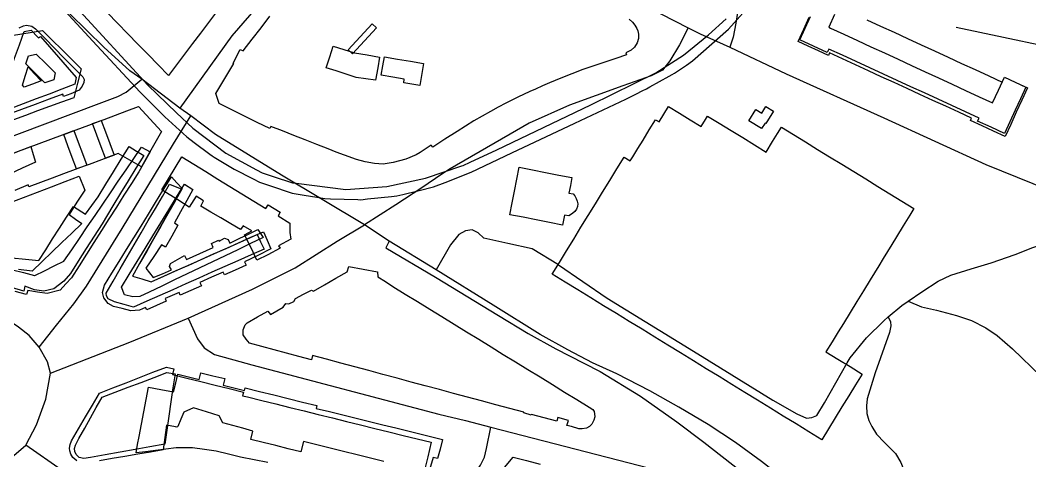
# Model space of a CAD drawing. Header units: metres. Extents: x 2534007 to 2539113, y 1151834 to 1154458.
# Drawn here: x 2538502.9 to 2538836.8, y 1152293.5 to 1152439.2 of the extents above; entities that cross this region are included whole.
import ezdxf

# ---------------------------------------------------------------- set-up
doc = ezdxf.new("R2010")
doc.units = ezdxf.units.M
for name, color, linetype in [('Buildings', 7, 'Continuous'), ('Rail', 7, 'Continuous'), ('Roads', 7, 'Continuous')]:
    doc.layers.add(name, color=color, linetype=linetype)

msp = doc.modelspace()

# ---------------------------------------------------------------- linework, layer by layer
at = {"layer": 'Buildings'}
for points in [[(2538567.824, 1152441.981), (2538565.165, 1152438.483), (2538562.506, 1152434.986), (2538559.847, 1152431.488), (2538557.187, 1152427.99), (2538554.528, 1152424.493), (2538551.869, 1152420.995), (2538548.51, 1152424.443), (2538545.15, 1152427.891), (2538541.791, 1152431.338), (2538538.432, 1152434.786), (2538535.072, 1152438.234), (2538531.713, 1152441.682)], [(2538704.285, 1152439.568), (2538705.398, 1152438.606), (2538706.176, 1152437.603), (2538706.83, 1152436.53), (2538707.166, 1152435.673), (2538707.393, 1152434.578), (2538707.315, 1152433.229), (2538706.874, 1152431.759), (2538705.991, 1152430.324), (2538704.96, 1152429.38), (2538703.383, 1152428.573), (2538703.137, 1152428.496), (2538703.433, 1152427.745), (2538699.825, 1152426.555), (2538696.218, 1152425.365), (2538692.611, 1152424.175), (2538689.003, 1152422.985), (2538685.312, 1152421.513), (2538681.62, 1152420.04), (2538677.929, 1152418.568), (2538675.637, 1152417.517), (2538673.345, 1152416.466), (2538671.44, 1152415.664), (2538667.442, 1152413.752), (2538663.443, 1152411.839), (2538660.936, 1152410.453), (2538658.43, 1152409.066), (2538655.641, 1152407.49), (2538652.851, 1152405.913), (2538650.11, 1152404.193), (2538647.368, 1152402.474), (2538643.34, 1152399.888), (2538639.311, 1152397.301), (2538638.815, 1152397.915), (2538635.143, 1152395.473), (2538633.868, 1152394.705), (2538630.354, 1152393.265), (2538626.166, 1152392.185), (2538622.936, 1152391.68), (2538620.02, 1152391.898), (2538616.904, 1152392.411), (2538614.144, 1152393.159), (2538610.079, 1152394.563), (2538607.407, 1152395.617), (2538604.734, 1152396.671), (2538600.949, 1152398.157), (2538597.164, 1152399.642), (2538593.38, 1152401.128), (2538589.595, 1152402.613), (2538585.81, 1152404.099), (2538585.448, 1152403.37), (2538581.252, 1152405.457), (2538577.057, 1152407.543), (2538572.861, 1152409.629), (2538568.665, 1152411.716), (2538567.531, 1152415.026), (2538569.515, 1152418.31), (2538571.5, 1152421.593), (2538573.484, 1152424.877), (2538573.296, 1152424.971), (2538574.447, 1152427.289), (2538575.599, 1152429.606), (2538576.594, 1152429.134), (2538579.551, 1152432.933), (2538582.509, 1152436.732), (2538585.466, 1152440.531)], [(2538772.201, 1152441.115), (2538770.271, 1152436.918), (2538770.835, 1152436.661), (2538770.835, 1152436.661), (2538775.305, 1152434.595), (2538779.776, 1152432.53), (2538784.246, 1152430.464), (2538788.717, 1152428.398), (2538793.187, 1152426.333), (2538797.658, 1152424.267), (2538802.128, 1152422.201), (2538806.598, 1152420.136), (2538811.069, 1152418.07), (2538815.539, 1152416.004), (2538820.01, 1152413.939), (2538824.48, 1152411.873), (2538826.433, 1152416.122), (2538828.386, 1152420.371), (2538832.201, 1152418.618), (2538836.016, 1152416.865), (2538834.165, 1152412.837), (2538832.313, 1152408.809), (2538830.462, 1152404.781), (2538828.61, 1152400.753), (2538824.789, 1152402.509), (2538820.969, 1152404.265), (2538817.148, 1152406.021), (2538817.521, 1152406.834), (2538813.254, 1152408.795), (2538808.987, 1152410.757), (2538804.72, 1152412.718), (2538800.453, 1152414.679), (2538796.186, 1152416.641), (2538791.919, 1152418.602), (2538787.652, 1152420.564), (2538783.385, 1152422.525), (2538779.118, 1152424.486), (2538774.851, 1152426.448), (2538770.584, 1152428.409), (2538770.21, 1152427.596), (2538766.853, 1152429.139), (2538763.495, 1152430.683), (2538760.138, 1152432.226), (2538761.99, 1152436.254), (2538763.841, 1152440.283)], [(2538782.918, 1152439.365), (2538787.392, 1152437.307), (2538791.866, 1152435.25), (2538796.341, 1152433.193), (2538800.815, 1152431.136), (2538805.289, 1152429.079), (2538809.764, 1152427.022), (2538814.238, 1152424.965), (2538818.712, 1152422.907), (2538823.187, 1152420.85), (2538827.661, 1152418.793), (2538828.386, 1152420.371), (2538831.921, 1152418.747), (2538835.455, 1152417.123), (2538833.691, 1152413.285), (2538831.927, 1152409.448), (2538830.163, 1152405.611), (2538828.399, 1152401.773), (2538823.963, 1152403.812), (2538819.526, 1152405.851), (2538819.993, 1152406.865), (2538815.476, 1152408.941), (2538810.96, 1152411.017), (2538806.443, 1152413.093), (2538801.926, 1152415.169), (2538797.41, 1152417.245), (2538792.893, 1152419.321), (2538788.377, 1152421.397), (2538783.86, 1152423.473), (2538779.343, 1152425.549), (2538774.827, 1152427.625), (2538770.31, 1152429.701), (2538769.805, 1152428.604), (2538765.274, 1152430.687), (2538760.743, 1152432.77), (2538762.511, 1152436.616), (2538764.278, 1152440.462)], [(2538502.554, 1152436.754), (2538503.955, 1152437.429), (2538504.92, 1152437.6), (2538506.674, 1152437.245), (2538507.941, 1152436.34), (2538511.068, 1152433.167), (2538514.195, 1152429.994), (2538517.322, 1152426.822), (2538520.449, 1152423.649), (2538523.576, 1152420.476), (2538523.979, 1152419.591), (2538523.87, 1152418.634), (2538523.394, 1152417.409), (2538522.328, 1152416.13), (2538519.659, 1152414.86), (2538519.659, 1152414.86), (2538517.18, 1152414.005), (2538516.944, 1152414.779), (2538512.39, 1152413.087), (2538507.836, 1152411.395), (2538503.282, 1152409.703), (2538498.728, 1152408.011)], [(2538500.036, 1152434.175), (2538503.45, 1152434.736), (2538506.865, 1152435.298), (2538510.279, 1152435.859), (2538513.453, 1152432.693), (2538516.627, 1152429.528), (2538519.801, 1152426.362), (2538522.975, 1152423.196), (2538521.772, 1152418.405), (2538520.568, 1152413.614), (2538520.568, 1152413.614), (2538516.575, 1152412.152), (2538512.582, 1152410.689), (2538508.59, 1152409.227), (2538504.597, 1152407.764), (2538500.604, 1152406.302)], [(2538501.474, 1152395.609), (2538505.308, 1152397.035), (2538509.143, 1152398.461), (2538512.977, 1152399.886), (2538516.812, 1152401.312), (2538520.646, 1152402.738), (2538522.064, 1152398.924), (2538523.483, 1152395.109), (2538524.901, 1152391.295), (2538524.901, 1152391.295), (2538521.067, 1152389.869), (2538517.232, 1152388.443), (2538513.398, 1152387.018), (2538509.563, 1152385.592), (2538505.729, 1152384.166), (2538505.505, 1152384.765), (2538501.1, 1152382.883)], [(2538500.069, 1152395.086), (2538503.199, 1152396.251), (2538506.329, 1152397.415), (2538507.145, 1152394.87), (2538507.96, 1152392.325), (2538503.506, 1152390.269), (2538499.052, 1152388.213)], [(2538500.123, 1152360.682), (2538504.566, 1152360.217), (2538509.01, 1152359.751), (2538511.298, 1152363.323), (2538513.586, 1152366.896), (2538515.873, 1152370.468), (2538518.161, 1152374.041), (2538520.449, 1152377.613), (2538524.424, 1152375.065), (2538526.53, 1152377.929), (2538528.636, 1152380.793), (2538531.194, 1152384.96), (2538533.752, 1152389.127), (2538536.311, 1152393.293), (2538538.869, 1152397.46), (2538541.29, 1152395.974), (2538543.71, 1152394.488), (2538541.153, 1152390.323), (2538538.597, 1152386.159), (2538536.04, 1152381.994), (2538533.483, 1152377.829), (2538531.704, 1152374.833), (2538529.924, 1152371.836), (2538527.311, 1152367.756), (2538524.697, 1152363.675), (2538522.084, 1152359.594), (2538519.471, 1152355.514), (2538517.338, 1152352.878), (2538513.996, 1152350.429), (2538510.713, 1152349.648), (2538507.635, 1152350.098), (2538504.369, 1152351.244), (2538504.038, 1152349.665), (2538499.945, 1152350.838)], [(2538500.269, 1152356.655), (2538503.927, 1152355.741), (2538507.586, 1152354.826), (2538507.586, 1152354.826), (2538507.666, 1152354.805), (2538510.889, 1152356.38), (2538514.111, 1152357.956), (2538517.334, 1152359.531), (2538519.902, 1152363.306), (2538522.47, 1152367.081), (2538525.038, 1152370.856), (2538527.606, 1152374.631), (2538530.174, 1152378.406), (2538532.741, 1152382.181), (2538535.309, 1152385.956), (2538537.877, 1152389.731), (2538540.445, 1152393.506), (2538543.013, 1152397.281), (2538545.81, 1152395.716), (2538543.972, 1152392.43), (2538542.133, 1152389.144), (2538539.656, 1152385.246), (2538537.178, 1152381.349), (2538534.701, 1152377.451), (2538532.223, 1152373.554), (2538529.746, 1152369.656), (2538527.268, 1152365.759), (2538524.791, 1152361.861), (2538522.313, 1152357.964), (2538519.836, 1152354.066), (2538517.946, 1152352.016), (2538516.056, 1152349.965), (2538511.833, 1152348.884), (2538508.637, 1152349.335), (2538505.441, 1152349.785), (2538504.986, 1152348.478), (2538501.219, 1152349.472)], [(2538499.376, 1152378.785), (2538503.979, 1152380.57), (2538508.582, 1152382.355), (2538513.185, 1152384.141), (2538517.787, 1152385.926), (2538522.39, 1152387.711), (2538524.195, 1152383.058), (2538521.636, 1152379.005), (2538519.076, 1152374.951), (2538521.135, 1152373.471), (2538523.194, 1152371.99), (2538523.194, 1152371.99), (2538519.923, 1152368.842), (2538516.652, 1152365.694), (2538513.381, 1152362.547), (2538510.11, 1152359.399), (2538506.839, 1152356.251), (2538502.3, 1152356.813)], [(2538521.55, 1152293.45), (2538520.25, 1152294.55), (2538519.6, 1152295.65), (2538519.25, 1152296.85), (2538519.2, 1152297.7), (2538519.4, 1152298.95), (2538519.85, 1152300.15), (2538522.163, 1152304.088), (2538524.475, 1152308.025), (2538526.788, 1152311.963), (2538529.1, 1152315.9), (2538533.521, 1152317.619), (2538537.942, 1152319.338), (2538542.363, 1152321.058), (2538546.784, 1152322.777), (2538551.205, 1152324.496), (2538553.694, 1152323.883), (2538553.231, 1152322.009), (2538557.926, 1152320.852), (2538562.621, 1152319.695), (2538567.316, 1152318.537), (2538572.011, 1152317.38), (2538576.706, 1152316.223), (2538576.401, 1152315.023), (2538578.053, 1152314.619), (2538578.053, 1152314.619), (2538582.728, 1152313.465), (2538587.403, 1152312.311), (2538592.078, 1152311.158), (2538596.753, 1152310.004), (2538601.428, 1152308.85), (2538606.103, 1152307.696), (2538610.779, 1152306.543), (2538615.454, 1152305.389), (2538620.129, 1152304.235), (2538624.804, 1152303.081), (2538629.479, 1152301.928), (2538634.154, 1152300.774), (2538638.829, 1152299.62), (2538637.644, 1152294.818), (2538636.459, 1152290.016)], [(2538584.768, 1152292.996), (2538580.246, 1152293.84), (2538575.724, 1152294.684), (2538571.704, 1152295.665), (2538567.684, 1152296.645), (2538563.768, 1152297.238), (2538559.851, 1152297.831), (2538557.174, 1152297.825), (2538554.496, 1152297.819), (2538551.082, 1152297.371), (2538547.668, 1152296.923), (2538544.254, 1152296.475), (2538541.223, 1152296.176), (2538541.708, 1152298.857), (2538542.193, 1152301.538), (2538542.956, 1152305.629), (2538543.719, 1152309.719), (2538544.483, 1152313.809), (2538545.246, 1152317.9), (2538549.431, 1152317.12), (2538553.615, 1152316.339), (2538554.333, 1152319.249), (2538555.051, 1152322.159), (2538558.576, 1152321.289), (2538562.101, 1152320.419), (2538562.649, 1152322.639), (2538566.6, 1152321.665), (2538570.55, 1152320.69), (2538570.55, 1152320.69), (2538570.003, 1152318.47), (2538573.542, 1152317.597), (2538577.081, 1152316.723), (2538577.304, 1152317.625), (2538582.047, 1152316.455), (2538586.791, 1152315.284), (2538591.534, 1152314.114), (2538596.278, 1152312.943), (2538601.021, 1152311.773), (2538600.796, 1152310.861), (2538605.188, 1152309.777), (2538609.581, 1152308.694), (2538613.973, 1152307.61), (2538618.366, 1152306.527), (2538622.758, 1152305.443), (2538627.151, 1152304.36), (2538631.543, 1152303.276), (2538635.936, 1152302.193), (2538640.328, 1152301.109), (2538642.084, 1152300.675), (2538642.561, 1152300.558), (2538641.743, 1152297.391), (2538640.924, 1152294.224), (2538639.408, 1152294.585), (2538638.279, 1152290.557)], [(2538623.149, 1152293.3), (2538618.713, 1152294.395), (2538614.276, 1152295.49), (2538609.84, 1152296.585), (2538605.403, 1152297.679), (2538600.967, 1152298.774), (2538596.53, 1152299.869), (2538595.693, 1152296.474), (2538591.546, 1152297.498), (2538587.398, 1152298.521), (2538583.251, 1152299.545), (2538579.103, 1152300.568), (2538579.791, 1152303.36), (2538576.498, 1152304.262), (2538573.204, 1152305.164), (2538569.911, 1152306.066), (2538568.723, 1152308.373), (2538564.442, 1152309.717), (2538560.161, 1152311.061), (2538557.02, 1152309.603), (2538556.027, 1152307.249), (2538555.033, 1152304.895), (2538554.935, 1152304.778), (2538554.573, 1152304.644), (2538554.263, 1152304.688), (2538551.235, 1152305.305), (2538550.71, 1152301.225), (2538550.185, 1152297.144), (2538545.963, 1152296.412), (2538541.74, 1152295.679), (2538537.518, 1152294.947), (2538533.295, 1152294.215), (2538529.073, 1152293.482)], [(2538663.089, 1152291.24), (2538665.868, 1152294.72), (2538670.335, 1152293.578), (2538674.802, 1152292.436)]]:
    msp.add_lwpolyline(points, dxfattribs=at)
for points in [[(2538611.295, 1152429.496), (2538613.937, 1152432.346), (2538616.578, 1152435.196), (2538619.22, 1152438.046), (2538620.716, 1152436.735), (2538618.062, 1152433.872), (2538615.407, 1152431.008), (2538612.753, 1152428.145), (2538611.295, 1152429.496)], [(2538508.668, 1152433.67), (2538508.919, 1152433.399), (2538509.565, 1152433.885), (2538512.527, 1152430.478), (2538515.49, 1152427.07), (2538518.452, 1152423.663), (2538521.414, 1152420.255), (2538520.959, 1152418.079), (2538516.676, 1152416.455), (2538512.393, 1152414.832), (2538508.11, 1152413.208), (2538503.827, 1152411.585), (2538499.544, 1152409.961), (2538496.328, 1152413.385), (2538497.893, 1152417.81), (2538499.459, 1152422.235), (2538501.024, 1152426.661), (2538502.59, 1152431.086), (2538504.155, 1152435.511), (2538506.514, 1152435.944), (2538508.668, 1152433.67)], [(2538621.11, 1152423.511), (2538620.4, 1152419.432), (2538617.171, 1152419.882), (2538613.941, 1152420.332), (2538610.652, 1152421.389), (2538607.363, 1152422.445), (2538604.074, 1152423.502), (2538605.243, 1152427.091), (2538606.411, 1152430.679), (2538609.946, 1152429.58), (2538613.48, 1152428.48), (2538617.599, 1152427.761), (2538621.718, 1152427.041), (2538621.11, 1152423.511)], [(2538513.966, 1152419.511), (2538510.966, 1152418.534), (2538507.828, 1152421.69), (2538504.69, 1152424.846), (2538505.578, 1152427.496), (2538508.175, 1152427.994), (2538511.297, 1152424.904), (2538514.418, 1152421.814), (2538513.966, 1152419.511)], [(2538635.113, 1152418.294), (2538635.003, 1152417.664), (2538632.351, 1152418.117), (2538629.7, 1152418.57), (2538629.906, 1152419.775), (2538626.101, 1152420.425), (2538622.296, 1152421.075), (2538622.813, 1152424.099), (2538623.329, 1152427.123), (2538627.634, 1152426.387), (2538631.938, 1152425.652), (2538636.243, 1152424.916), (2538635.678, 1152421.605), (2538635.113, 1152418.294)], [(2538509.793, 1152419.135), (2538506.98, 1152418.093), (2538504.166, 1152417.051), (2538503.611, 1152417.703), (2538504.55, 1152420.784), (2538505.488, 1152423.864), (2538507.641, 1152421.5), (2538509.793, 1152419.135)], [(2538549.591, 1152402.479), (2538547.406, 1152398.572), (2538545.22, 1152394.666), (2538543.035, 1152390.759), (2538539.123, 1152392.944), (2538535.211, 1152395.129), (2538531.054, 1152393.583), (2538529.636, 1152397.397), (2538528.217, 1152401.211), (2538526.799, 1152405.025), (2538530.593, 1152406.435), (2538534.387, 1152407.846), (2538538.18, 1152409.256), (2538541.974, 1152410.666), (2538544.513, 1152407.937), (2538547.052, 1152405.208), (2538549.591, 1152402.479)], [(2538717.331, 1152410.648), (2538720.912, 1152408.447), (2538724.493, 1152406.247), (2538728.074, 1152404.046), (2538729.525, 1152406.409), (2538730.216, 1152407.533), (2538734.089, 1152405.153), (2538737.962, 1152402.774), (2538741.835, 1152400.394), (2538745.708, 1152398.015), (2538749.581, 1152395.635), (2538751.7, 1152399.084), (2538753.321, 1152401.721), (2538754.643, 1152403.873), (2538758.627, 1152401.425), (2538762.61, 1152398.978), (2538766.594, 1152396.53), (2538770.578, 1152394.082), (2538774.562, 1152391.634), (2538778.545, 1152389.187), (2538782.529, 1152386.739), (2538786.513, 1152384.291), (2538790.497, 1152381.843), (2538794.48, 1152379.396), (2538798.464, 1152376.948), (2538797.143, 1152374.796), (2538794.927, 1152371.191), (2538792.711, 1152367.585), (2538791.186, 1152365.103), (2538789.753, 1152362.771), (2538788.32, 1152360.438), (2538786.793, 1152357.953), (2538785.368, 1152355.634), (2538783.943, 1152353.314), (2538781.744, 1152349.735), (2538779.544, 1152346.155), (2538777.333, 1152342.556), (2538775.121, 1152338.956), (2538773.395, 1152336.148), (2538771.372, 1152332.855), (2538769.348, 1152329.561), (2538773.339, 1152327.109), (2538777.329, 1152324.658), (2538781.32, 1152322.206), (2538779.095, 1152318.584), (2538776.87, 1152314.963), (2538774.645, 1152311.341), (2538772.419, 1152307.719), (2538770.194, 1152304.098), (2538767.969, 1152300.476), (2538763.724, 1152303.084), (2538759.479, 1152305.693), (2538755.233, 1152308.301), (2538750.988, 1152310.909), (2538746.743, 1152313.518), (2538742.498, 1152316.126), (2538738.253, 1152318.734), (2538734.007, 1152321.343), (2538729.762, 1152323.951), (2538725.517, 1152326.559), (2538721.272, 1152329.168), (2538717.027, 1152331.776), (2538712.782, 1152334.384), (2538708.536, 1152336.993), (2538704.291, 1152339.601), (2538700.046, 1152342.209), (2538695.801, 1152344.818), (2538691.556, 1152347.426), (2538687.31, 1152350.034), (2538683.065, 1152352.643), (2538678.82, 1152355.251), (2538681.199, 1152359.122), (2538683.577, 1152362.994), (2538685.956, 1152366.865), (2538688.334, 1152370.736), (2538690.713, 1152374.608), (2538693.092, 1152378.479), (2538695.47, 1152382.35), (2538697.849, 1152386.221), (2538700.227, 1152390.093), (2538702.606, 1152393.964), (2538704.643, 1152392.713), (2538705.486, 1152394.088), (2538707.181, 1152396.846), (2538708.876, 1152399.604), (2538710.939, 1152402.961), (2538713.001, 1152406.319), (2538713.235, 1152406.179), (2538714.218, 1152405.579), (2538715.774, 1152408.114), (2538717.331, 1152410.648)], [(2538752.008, 1152409.2), (2538749.464, 1152405.061), (2538749.216, 1152405.214), (2538748.089, 1152403.379), (2538743.895, 1152405.955), (2538746.201, 1152409.708), (2538748.144, 1152408.514), (2538749.509, 1152410.735), (2538752.008, 1152409.2)], [(2538533.924, 1152394.65), (2538529.782, 1152393.11), (2538525.64, 1152391.569), (2538521.498, 1152390.029), (2538520.08, 1152393.843), (2538518.661, 1152397.657), (2538517.243, 1152401.471), (2538521.385, 1152403.012), (2538525.527, 1152404.552), (2538529.669, 1152406.093), (2538531.087, 1152402.279), (2538532.506, 1152398.464), (2538533.924, 1152394.65)], [(2538556.343, 1152394.025), (2538560.316, 1152391.586), (2538564.289, 1152389.147), (2538568.262, 1152386.708), (2538572.236, 1152384.27), (2538576.209, 1152381.831), (2538580.182, 1152379.392), (2538584.155, 1152376.953), (2538584.918, 1152378.194), (2538588.898, 1152375.751), (2538588.135, 1152374.509), (2538591.991, 1152372.143), (2538592.085, 1152369.055), (2538592.384, 1152366.87), (2538588.254, 1152364.6), (2538588.874, 1152363.825), (2538584.746, 1152361.596), (2538581.144, 1152359.853), (2538579.21, 1152363.964), (2538576.999, 1152368.223), (2538579.448, 1152369.573), (2538576.648, 1152371.253), (2538575.765, 1152369.969), (2538572.475, 1152371.902), (2538569.186, 1152373.835), (2538565.896, 1152375.768), (2538562.606, 1152377.701), (2538563.533, 1152379.493), (2538561.02, 1152380.995), (2538558.703, 1152377.413), (2538554.971, 1152379.783), (2538551.238, 1152382.153), (2538549.659, 1152383.136), (2538551.887, 1152386.766), (2538554.115, 1152390.395), (2538556.343, 1152394.025)], [(2538684.895, 1152374.845), (2538684.301, 1152374.516), (2538682.885, 1152374.793), (2538682.236, 1152371.484), (2538677.881, 1152372.338), (2538673.526, 1152373.193), (2538669.17, 1152374.047), (2538664.815, 1152374.901), (2538665.585, 1152378.824), (2538666.355, 1152382.748), (2538667.124, 1152386.671), (2538667.894, 1152390.594), (2538672.25, 1152389.74), (2538676.605, 1152388.885), (2538680.961, 1152388.031), (2538685.316, 1152387.176), (2538684.815, 1152384.62), (2538684.314, 1152382.064), (2538685.739, 1152381.785), (2538686.268, 1152381.183), (2538686.769, 1152380.24), (2538687.129, 1152379.37), (2538687.256, 1152378.483), (2538687.156, 1152377.586), (2538686.839, 1152376.746), (2538686.275, 1152375.97), (2538685.599, 1152375.394), (2538684.895, 1152374.845)], [(2538546.178, 1152352.753), (2538546.234, 1152352.728), (2538550.351, 1152354.567), (2538554.468, 1152356.405), (2538558.585, 1152358.244), (2538562.702, 1152360.082), (2538566.82, 1152361.921), (2538570.937, 1152363.759), (2538575.054, 1152365.598), (2538579.171, 1152367.436), (2538583.288, 1152369.275), (2538584.539, 1152366.459), (2538585.79, 1152363.643), (2538581.441, 1152361.454), (2538577.091, 1152359.266), (2538577.563, 1152358.205), (2538573.984, 1152356.616), (2538570.404, 1152355.026), (2538570.001, 1152355.933), (2538566.164, 1152354.228), (2538562.326, 1152352.523), (2538562.819, 1152351.413), (2538559.316, 1152349.857), (2538555.813, 1152348.3), (2538555.408, 1152349.213), (2538553.097, 1152348.186), (2538550.786, 1152347.159), (2538551.184, 1152346.264), (2538547.952, 1152344.829), (2538544.719, 1152343.393), (2538544.359, 1152344.203), (2538542.274, 1152343.278), (2538539.508, 1152343.133), (2538536.638, 1152343.863), (2538533.768, 1152344.593), (2538531.959, 1152345.578), (2538530.53, 1152347.413), (2538530.118, 1152349.223), (2538530.73, 1152351.638), (2538533.149, 1152355.543), (2538535.569, 1152359.447), (2538537.988, 1152363.352), (2538540.408, 1152367.256), (2538542.827, 1152371.161), (2538545.246, 1152375.065), (2538547.666, 1152378.97), (2538550.085, 1152382.874), (2538551.48, 1152385.149), (2538552.876, 1152387.423), (2538554.652, 1152385.504), (2538556.428, 1152383.584), (2538554.082, 1152379.448), (2538551.736, 1152375.312), (2538549.39, 1152371.176), (2538547.043, 1152367.039), (2538544.697, 1152362.903), (2538542.351, 1152358.767), (2538540.005, 1152354.631), (2538543.092, 1152353.692), (2538546.178, 1152352.753)], [(2538546.178, 1152352.753), (2538546.234, 1152352.728), (2538550.603, 1152354.679), (2538554.973, 1152356.631), (2538559.342, 1152358.582), (2538563.711, 1152360.534), (2538568.08, 1152362.485), (2538572.45, 1152364.436), (2538576.819, 1152366.388), (2538581.188, 1152368.339), (2538582.355, 1152365.927), (2538583.523, 1152363.515), (2538579.209, 1152361.599), (2538574.895, 1152359.682), (2538570.581, 1152357.766), (2538566.267, 1152355.849), (2538561.953, 1152353.933), (2538557.639, 1152352.017), (2538553.325, 1152350.1), (2538549.011, 1152348.184), (2538544.697, 1152346.267), (2538540.383, 1152344.351), (2538537.196, 1152345.218), (2538534.008, 1152346.085), (2538531.988, 1152347.13), (2538531.386, 1152348.093), (2538531.259, 1152348.951), (2538533.589, 1152352.954), (2538535.919, 1152356.957), (2538538.249, 1152360.959), (2538540.579, 1152364.962), (2538542.908, 1152368.965), (2538545.238, 1152372.968), (2538547.568, 1152376.97), (2538549.898, 1152380.973), (2538552.228, 1152384.976), (2538556.321, 1152383.398), (2538553.99, 1152379.288), (2538551.659, 1152375.179), (2538549.328, 1152371.069), (2538546.998, 1152366.96), (2538544.667, 1152362.85), (2538542.336, 1152358.741), (2538540.005, 1152354.631), (2538543.092, 1152353.692), (2538546.178, 1152352.753)], [(2538555.013, 1152371.46), (2538552.991, 1152367.823), (2538550.968, 1152364.186), (2538549.633, 1152364.919), (2538547.024, 1152361.053), (2538544.415, 1152357.186), (2538546.845, 1152354.148), (2538549.902, 1152355.395), (2538552.959, 1152356.643), (2538552.258, 1152357.773), (2538552.554, 1152358.739), (2538554.897, 1152360.075), (2538557.24, 1152361.411), (2538557.86, 1152360.08), (2538562.28, 1152362.069), (2538566.7, 1152364.058), (2538566.138, 1152365.344), (2538568.421, 1152366.513), (2538568.716, 1152366.123), (2538570.484, 1152367.108), (2538571.64, 1152366.661), (2538572.245, 1152365.536), (2538575.299, 1152367.029), (2538578.354, 1152368.521), (2538581.408, 1152370.014), (2538583.246, 1152367.345), (2538579.049, 1152365.34), (2538574.852, 1152363.335), (2538570.656, 1152361.33), (2538566.459, 1152359.325), (2538562.262, 1152357.321), (2538558.065, 1152355.316), (2538553.869, 1152353.311), (2538549.672, 1152351.306), (2538545.475, 1152349.301), (2538542.435, 1152347.866), (2538540.101, 1152347.705), (2538537.348, 1152348.376), (2538536.324, 1152350.891), (2538538.934, 1152355.153), (2538541.544, 1152359.416), (2538544.154, 1152363.678), (2538546.764, 1152367.94), (2538549.373, 1152372.202), (2538551.983, 1152376.465), (2538554.593, 1152380.727), (2538557.203, 1152384.989), (2538559.968, 1152383.295), (2538557.934, 1152379.601), (2538555.899, 1152375.907), (2538553.865, 1152372.213), (2538555.013, 1152371.46)], [(2538626.118, 1152351.154), (2538630.176, 1152348.662), (2538634.235, 1152346.169), (2538638.293, 1152343.677), (2538642.351, 1152341.184), (2538646.409, 1152338.692), (2538650.468, 1152336.199), (2538654.526, 1152333.707), (2538658.584, 1152331.215), (2538662.642, 1152328.722), (2538666.701, 1152326.23), (2538670.759, 1152323.737), (2538674.817, 1152321.245), (2538678.875, 1152318.752), (2538682.934, 1152316.26), (2538686.992, 1152313.767), (2538691.05, 1152311.275), (2538692.248, 1152310.449), (2538692.668, 1152309.8), (2538692.858, 1152309.025), (2538692.88, 1152308.073), (2538692.635, 1152306.92), (2538691.961, 1152305.601), (2538691.199, 1152304.891), (2538690.138, 1152304.285), (2538688.689, 1152304.054), (2538687.585, 1152304.094), (2538685.23, 1152304.87), (2538683.693, 1152305.235), (2538684.236, 1152306.881), (2538680.663, 1152307.848), (2538680.331, 1152306.616), (2538676.168, 1152307.736), (2538672.005, 1152308.855), (2538671.893, 1152308.583), (2538669.381, 1152309.363), (2538669.441, 1152309.545), (2538664.782, 1152310.798), (2538660.124, 1152312.05), (2538655.465, 1152313.303), (2538650.807, 1152314.556), (2538646.148, 1152315.808), (2538641.49, 1152317.061), (2538636.831, 1152318.314), (2538632.173, 1152319.566), (2538627.514, 1152320.819), (2538622.856, 1152322.072), (2538618.197, 1152323.324), (2538613.539, 1152324.577), (2538608.88, 1152325.83), (2538604.222, 1152327.082), (2538599.563, 1152328.335), (2538599.168, 1152326.861), (2538595.071, 1152327.963), (2538590.975, 1152329.064), (2538586.878, 1152330.166), (2538582.782, 1152331.267), (2538578.685, 1152332.369), (2538577.549, 1152333.693), (2538576.656, 1152335.169), (2538576.604, 1152336.819), (2538577.259, 1152338.449), (2538577.916, 1152339.163), (2538581.348, 1152341.087), (2538584.78, 1152343.01), (2538585.624, 1152341.938), (2538589.848, 1152344.303), (2538590.671, 1152345.558), (2538591.76, 1152345.374), (2538593.32, 1152346.248), (2538593.933, 1152347.194), (2538596.569, 1152348.579), (2538599.205, 1152349.965), (2538599.84, 1152349.6), (2538603.563, 1152351.743), (2538607.285, 1152353.886), (2538611.008, 1152356.029), (2538611.55, 1152357.729), (2538616.288, 1152356.859), (2538621.026, 1152355.988), (2538621.14, 1152354.391), (2538623.629, 1152352.773), (2538626.118, 1152351.154)], [(2538526.1, 1152294.553), (2538523.9, 1152294.281), (2538522.418, 1152294.614), (2538521.371, 1152295.626), (2538520.911, 1152296.606), (2538520.85, 1152297.589), (2538521.131, 1152298.724), (2538522.276, 1152300.903), (2538524.196, 1152304.329), (2538526.116, 1152307.754), (2538528.036, 1152311.18), (2538529.956, 1152314.605), (2538534.248, 1152316.22), (2538538.54, 1152317.834), (2538542.832, 1152319.449), (2538547.124, 1152321.063), (2538551.416, 1152322.678), (2538554.065, 1152322.245), (2538553.384, 1152317.602), (2538552.702, 1152312.959), (2538552.021, 1152308.316), (2538551.339, 1152303.673), (2538550.658, 1152299.03), (2538545.746, 1152298.135), (2538540.835, 1152297.239), (2538535.923, 1152296.344), (2538531.012, 1152295.448), (2538526.1, 1152294.553)]]:
    msp.add_lwpolyline(points, close=True, dxfattribs=at)
at = {"layer": 'Rail'}
for points in [[(2538501.86, 1152459.585), (2538526.925, 1152432.31), (2538542.388, 1152415.6), (2538550.743, 1152407.244), (2538557.946, 1152400.714), (2538560.435, 1152398.826), (2538565.585, 1152394.919), (2538566.301, 1152394.375), (2538566.99, 1152393.959), (2538573.6, 1152389.958), (2538579.889, 1152386.741), (2538582.051, 1152385.635), (2538585.309, 1152384.56), (2538592.808, 1152382.083), (2538596.774, 1152381.415), (2538600.959, 1152380.711), (2538603.66, 1152380.258), (2538605.48, 1152380.199), (2538614.54, 1152379.906), (2538615.569, 1152379.873), (2538617.783, 1152380.108), (2538625.66, 1152380.94), (2538627.381, 1152381.121), (2538629.37, 1152381.608), (2538634.84, 1152382.943), (2538639.579, 1152384.099), (2538643.444, 1152385.615), (2538652.063, 1152388.998), (2538665.509, 1152395.335), (2538686.344, 1152405.143), (2538703.156, 1152413.103), (2538706.719, 1152414.909), (2538708.586, 1152415.856), (2538709.975, 1152416.56), (2538711.06, 1152417.158), (2538717.546, 1152420.729), (2538718.523, 1152421.266), (2538719.233, 1152421.743), (2538723.193, 1152424.401), (2538725.245, 1152425.78), (2538737.166, 1152436.254), (2538745.566, 1152445.756)], [(2538521.359, 1152443.561), (2538545.074, 1152417.756), (2538554.555, 1152408.609), (2538559.966, 1152403.573), (2538570.926, 1152395.278), (2538581.001, 1152389.783), (2538582.874, 1152388.761), (2538586.576, 1152387.564), (2538592.945, 1152385.503), (2538594.141, 1152385.349), (2538610.52, 1152383.231), (2538624.146, 1152384.219), (2538636.884, 1152386.984), (2538648.926, 1152391.1), (2538649.325, 1152391.23), (2538651.644, 1152392.296), (2538660.483, 1152396.364), (2538691.586, 1152411.274), (2538713.111, 1152421.839), (2538722.284, 1152427.668), (2538730.554, 1152434.388), (2538736.389, 1152439.693)]]:
    msp.add_lwpolyline(points, dxfattribs=at)
at = {"layer": 'Roads'}
for points in [[(2538643.545, 1152496.704), (2538633.066, 1152488.336), (2538606.396, 1152469.074), (2538593.988, 1152458.518), (2538572.874, 1152434.07), (2538555.649, 1152410.178)], [(2538643.545, 1152496.704), (2538648.625, 1152489.163), (2538657.276, 1152477.178), (2538659.601, 1152474.195), (2538663.071, 1152469.284), (2538667.233, 1152465.46), (2538670.719, 1152462.76), (2538676.118, 1152459.836), (2538686.128, 1152455.113), (2538710.195, 1152443.641), (2538723.751, 1152436.765)], [(2538543.08, 1152419.73), (2538539.073, 1152422.474), (2538530.579, 1152430.331), (2538519.308, 1152441.365), (2538511.053, 1152450.81), (2538502.113, 1152461.446)], [(2538740.163, 1152442.463), (2538739.606, 1152438.263), (2538738.654, 1152433.606), (2538737.596, 1152430.325)], [(2538723.751, 1152436.765), (2538720.951, 1152431.064), (2538717.776, 1152425.772), (2538715.342, 1152422.703), (2538711.57, 1152420.878), (2538702.15, 1152417.586), (2538684.555, 1152411.104), (2538671.22, 1152405.178), (2538666.979, 1152402.793), (2538645.078, 1152390.105), (2538642.346, 1152388.264), (2538635.659, 1152383.755), (2538627.086, 1152378.146), (2538616.705, 1152371.519)], [(2538723.751, 1152436.765), (2538727.81, 1152434.706), (2538737.596, 1152430.325)], [(2538875.419, 1152427.515), (2538875.125, 1152425.999), (2538874.279, 1152424.518), (2538872.268, 1152424.305), (2538857.345, 1152427.375), (2538812.471, 1152436.794)], [(2538737.596, 1152430.325), (2538756.223, 1152421.541), (2538788.501, 1152406.936), (2538822.263, 1152391.484), (2538842.908, 1152383.138)], [(2538488.311, 1152397.24), (2538489.581, 1152397.24), (2538493.128, 1152398.245), (2538529.005, 1152411.686), (2538535.143, 1152414.015), (2538537.895, 1152415.39), (2538543.08, 1152419.73)], [(2538555.649, 1152410.178), (2538543.08, 1152419.73)], [(2538559.263, 1152407.578), (2538555.649, 1152410.178)], [(2538509.163, 1152331.094), (2538514.919, 1152338.361), (2538520.634, 1152345.453), (2538524.761, 1152351.274), (2538536.615, 1152370.324), (2538553.548, 1152398.369), (2538559.263, 1152407.578)], [(2538616.705, 1152371.519), (2538589.32, 1152387.95), (2538567.503, 1152401.473), (2538559.263, 1152407.578)], [(2538558.443, 1152340.709), (2538579.716, 1152350.234), (2538593.765, 1152357.377), (2538607.656, 1152366.109), (2538616.705, 1152371.519)], [(2538624.88, 1152366.122), (2538616.705, 1152371.519)], [(2538672.241, 1152363.643), (2538664.138, 1152365.381), (2538656.202, 1152367.16), (2538654.338, 1152368.962), (2538652.31, 1152369.865), (2538650.196, 1152369.607), (2538647.91, 1152368.413), (2538645.133, 1152364.913), (2538640.438, 1152356.676)], [(2538624.88, 1152366.122), (2538623.848, 1152363.899)], [(2538640.438, 1152356.676), (2538624.88, 1152366.122)], [(2538623.848, 1152363.899), (2538640.2, 1152354.216), (2538661.075, 1152341.595), (2538670.839, 1152335.642), (2538679.967, 1152330.562), (2538689.333, 1152325.799), (2538694.651, 1152323.1), (2538707.986, 1152314.845), (2538720.051, 1152306.352), (2538728.941, 1152299.685), (2538741.132, 1152290.153)], [(2538680.848, 1152358.289), (2538672.241, 1152363.643)], [(2538796.566, 1152346.283), (2538801.06, 1152349.39), (2538806.445, 1152352.963), (2538810.691, 1152354.875), (2538817.366, 1152357.048), (2538824.036, 1152359.015), (2538831.909, 1152361.749), (2538837.813, 1152364.045), (2538842.624, 1152365.576), (2538845.466, 1152365.794), (2538848.249, 1152365.353), (2538851.48, 1152364.483)], [(2538770.454, 1152271.983), (2538763.628, 1152279.92), (2538757.04, 1152286.27), (2538747.991, 1152293.255), (2538739.419, 1152299.526), (2538730.37, 1152305.479), (2538720.686, 1152311.274), (2538711.082, 1152316.671), (2538700.207, 1152322.227), (2538692.111, 1152325.879), (2538684.015, 1152330.165), (2538674.887, 1152335.324), (2538659.329, 1152345.008), (2538640.438, 1152356.676)], [(2538680.848, 1152358.289), (2538696.968, 1152347.28), (2538727.026, 1152328.929), (2538751.823, 1152313.591), (2538759.704, 1152309.033), (2538762.905, 1152307.625), (2538764.66, 1152307.78), (2538766.348, 1152308.544), (2538768.904, 1152312.639), (2538776.325, 1152325.911)], [(2538789.984, 1152341.106), (2538794.453, 1152344.821), (2538796.566, 1152346.283)], [(2538796.566, 1152346.283), (2538800.919, 1152344.391), (2538805.946, 1152343.333), (2538812.56, 1152341.613), (2538817.455, 1152339.893), (2538822.191, 1152337.539), (2538826.001, 1152334.999), (2538831.081, 1152330.554), (2538840.395, 1152321.451), (2538845.58, 1152317.324), (2538848.65, 1152315.843), (2538852.565, 1152314.36), (2538858.598, 1152313.408), (2538862.303, 1152312.985), (2538864.313, 1152313.303), (2538865.913, 1152313.859)], [(2538509.163, 1152331.094), (2538505.829, 1152334.983), (2538502.309, 1152337.761), (2538496.149, 1152341.81)], [(2538512.882, 1152322.532), (2538539.076, 1152332.771), (2538558.443, 1152340.709)], [(2538558.443, 1152340.709), (2538561.539, 1152333.882), (2538563.682, 1152330.866), (2538567.095, 1152328.643), (2538575.549, 1152326.308), (2538579.506, 1152325.239), (2538641.311, 1152308.972), (2538650.122, 1152306.829), (2538658.469, 1152304.604)], [(2538776.325, 1152325.911), (2538777.41, 1152327.545), (2538782.735, 1152334.195), (2538788.474, 1152339.85), (2538789.984, 1152341.106)], [(2538789.984, 1152341.106), (2538790.669, 1152339.489), (2538790.801, 1152338.166), (2538790.339, 1152335.984), (2538785.643, 1152322.556), (2538782.996, 1152314.023), (2538782.731, 1152311.641), (2538782.93, 1152309.129), (2538783.591, 1152306.813), (2538784.518, 1152304.829), (2538786.105, 1152302.315), (2538788.751, 1152299.604), (2538792.389, 1152295.899), (2538794.175, 1152292.923), (2538795.829, 1152288.755), (2538798.286, 1152280.895)], [(2538512.882, 1152322.532), (2538511.94, 1152326.279), (2538509.163, 1152331.094)], [(2538504.718, 1152298.683), (2538508.236, 1152305.35), (2538511.385, 1152313.869), (2538512.882, 1152322.532)], [(2538642.806, 1152275.659), (2538649.791, 1152284.866), (2538653.443, 1152289.523), (2538655.135, 1152292.01), (2538656.405, 1152294.761), (2538657.094, 1152297.619), (2538658.469, 1152304.604)], [(2538658.469, 1152304.604), (2538714.536, 1152290.234)], [(2538475.053, 1152286.651), (2538477.036, 1152286.785), (2538480.926, 1152287.049), (2538486.959, 1152288.398), (2538492.913, 1152290.303), (2538496.96, 1152292.446), (2538500.77, 1152295.224), (2538504.718, 1152298.683)], [(2538521.015, 1152288.496), (2538516.755, 1152290.348), (2538504.718, 1152298.683)]]:
    msp.add_lwpolyline(points, dxfattribs=at)

doc.saveas('drawing.dxf')
